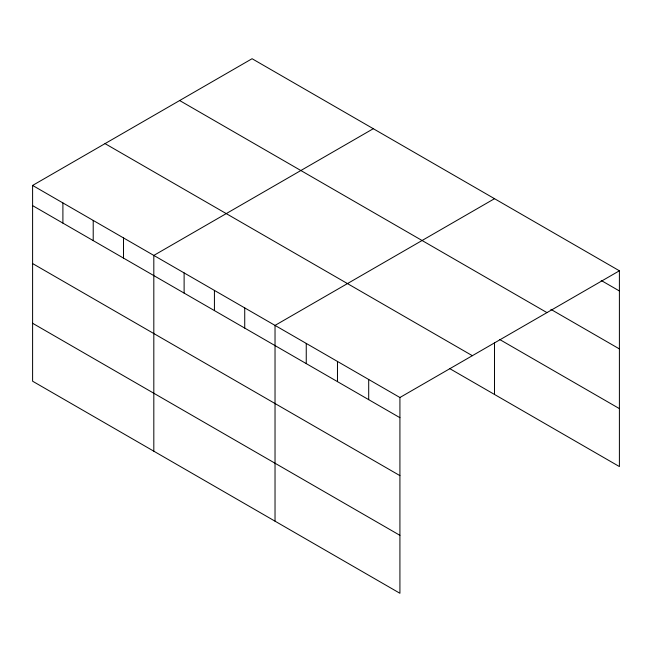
<?xml version="1.0" encoding="UTF-8"?>
<svg xmlns="http://www.w3.org/2000/svg" width="652" height="652" viewBox="0 0 652 652"><rect width="100%" height="100%" fill="white"/><g stroke="black" fill="none" stroke-linecap="round" stroke-linejoin="round"><path stroke-width="0.98" d="M32.6 185.437L399.92 397.508L399.92 593.279L32.6 381.208L32.6 185.437L252.079 58.721L619.4 270.792L619.4 466.563L449.489 368.47M373.294 128.705L153.815 255.421L153.815 451.192M494.509 198.689L275.03 325.405L275.03 521.176M399.92 397.508L619.4 270.792M601.185 280.458L619.4 290.971M550.883 309.358L619.4 348.918M179.65 100.538L546.971 312.61M499.717 339.521L619.4 408.617M105.029 143.619L472.35 355.69M32.6 205.616L399.92 417.688M32.6 263.563L399.92 475.634M32.6 323.27L399.92 535.333M494.509 342.512L494.509 394.46M368.698 379.48L368.698 399.66M337.475 361.452L337.475 381.64M306.253 343.425L306.253 363.612M244.728 307.907L244.728 328.086M214.427 290.409L214.427 310.596M184.117 272.919L184.117 293.098M123.513 237.923L123.513 258.111M93.212 220.425L93.212 240.612M62.902 202.935L62.902 223.114"/></g></svg>
